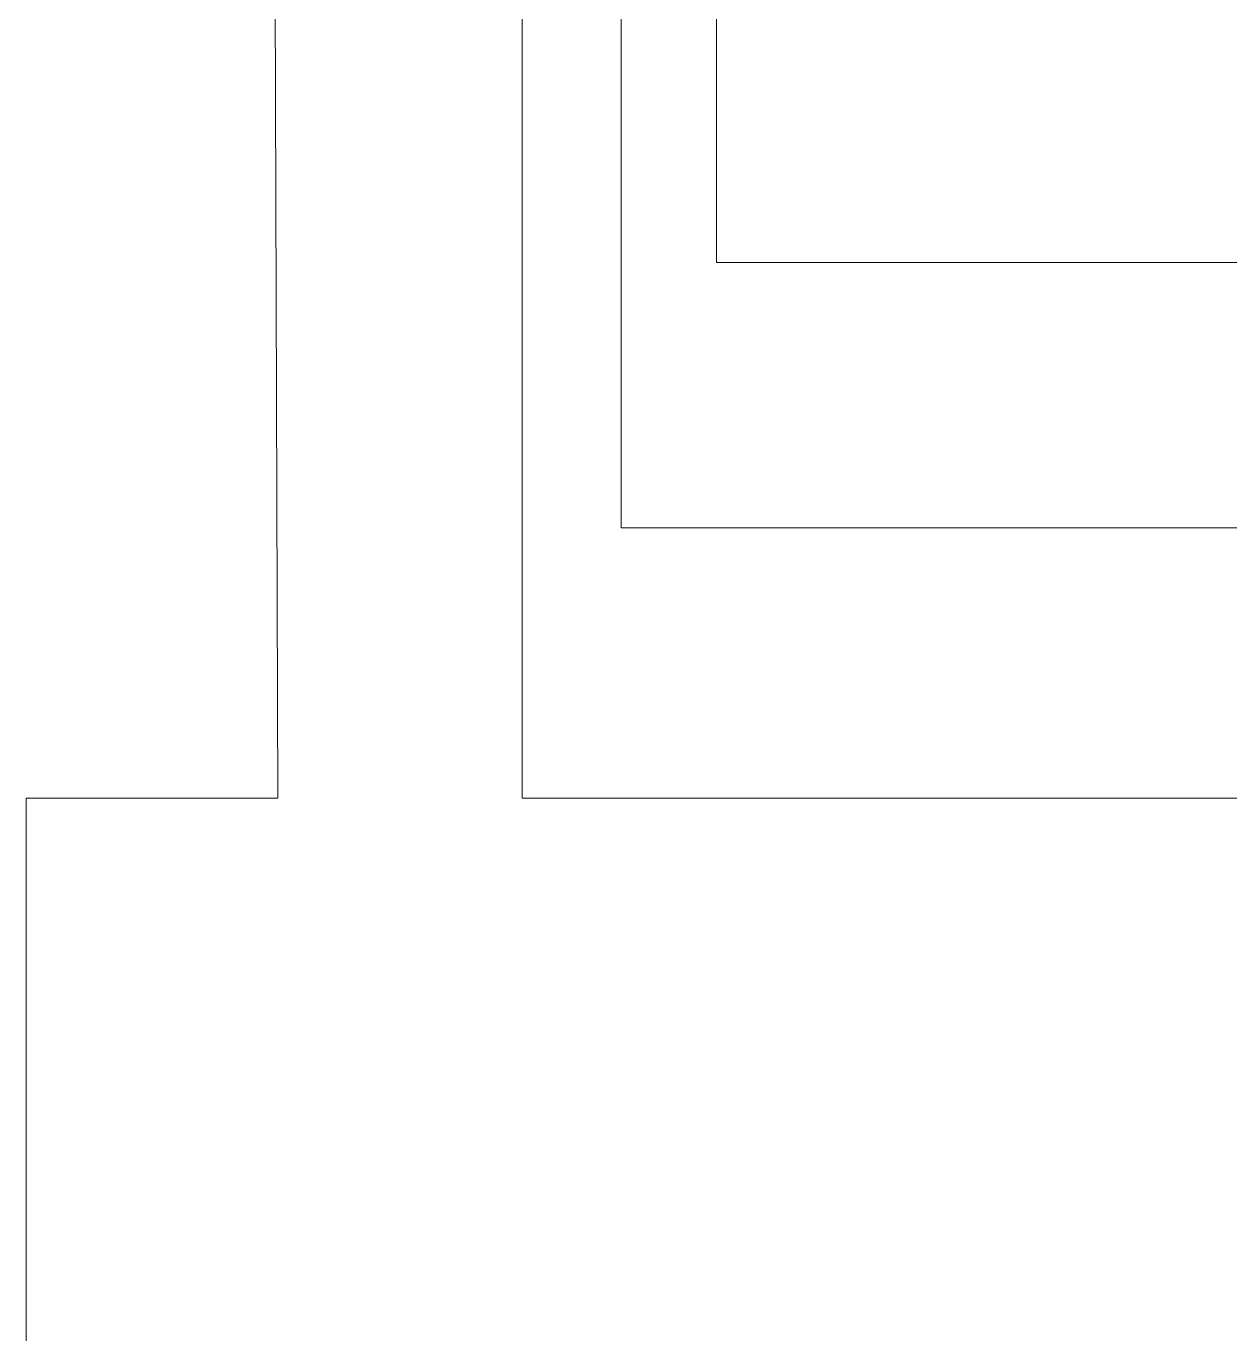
# Model space of a CAD drawing. Header units: inches. Extents: x 2435 to 7572, y 377 to 2555.
# Drawn here: x 3045.4 to 3309, y 1813 to 2099.4 of the extents above; entities that cross this region are included whole.
import ezdxf

# ---------------------------------------------------------------- set-up
doc = ezdxf.new("R2010")
doc.units = ezdxf.units.IN
doc.header["$MEASUREMENT"] = 0

msp = doc.modelspace()

# ---------------------------------------------------------------- linework, layer by layer
at = {"lineweight": 5}
for p, q in [((3196.57, 2047.61), (3196.57, 2232.54)), ((3175.69, 1989.49), (3175.69, 2214.58)), ((3099.66, 2178.65), (3100.49, 1930.31)), ((3153.96, 2172.31), (3153.96, 1930.31)), ((3326.91, 2047.61), (3196.57, 2047.61)), ((3876.66, 1989.49), (3175.69, 1989.49)), ((3100.49, 1930.31), (3045.35, 1930.31)), ((3045.35, 1930.31), (3045.35, 1797.17)), ((3153.96, 1930.31), (3412.97, 1930.31))]:
    msp.add_line(p, q, dxfattribs=at)

doc.saveas('drawing.dxf')
